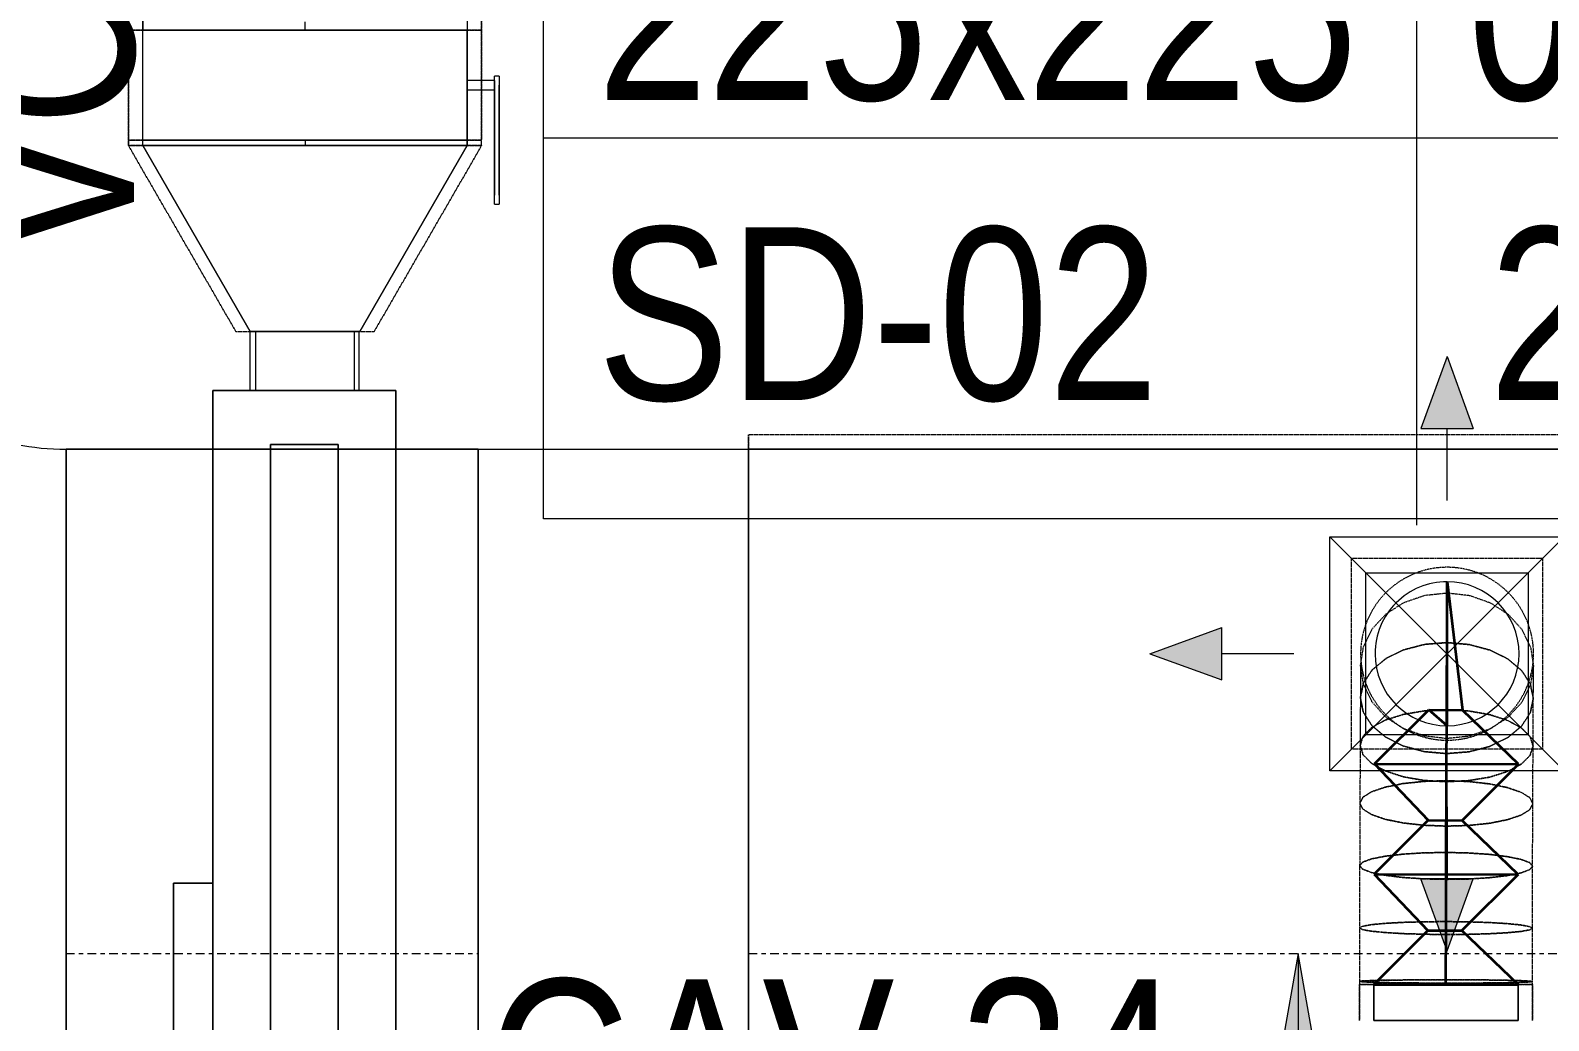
# Model space of a CAD drawing. Header units: inches. Extents: x -83664 to 20107, y -47222 to 19398.
# Drawn here: x -24262 to -22155, y -39320 to -37945 of the extents above; entities that cross this region are included whole.
import ezdxf

# ---------------------------------------------------------------- set-up
doc = ezdxf.new("R2010")
doc.units = ezdxf.units.IN
doc.header["$MEASUREMENT"] = 0
doc.linetypes.add('Center', pattern=[29.999999, 12, -6, 6, -6])
doc.linetypes.add('Hidden 0_50', pattern=[1.0584, 0.5292, -0.5292])
for name, color, linetype, lineweight, true_color in [('A-DETL', 7, 'Continuous', 18, 0x00a600), ('M-HVAC-DUCT', 7, 'Continuous', 9, 0xffe97f), ('M-HVAC-DUCT-PATT', 7, 'Continuous', 35, 0x007f00)]:
    doc.layers.add(name, color=color, linetype=linetype, lineweight=lineweight, true_color=true_color)
for name, color, linetype, lineweight in [('A-DETL-GENF', 7, 'Continuous', 9), ('G-ANNO-TEXT', 7, 'Continuous', 9), ('M-EQPM', 7, 'Continuous', 18), ('M-HVAC-CDFF', 7, 'Continuous', 9), ('M-HVAC-DUCT-CNTR', 7, 'Center', 9), ('M-HVAC-DUCT-IDEN', 7, 'Continuous', 18)]:
    doc.layers.add(name, color=color, linetype=linetype, lineweight=lineweight)
doc.styles.add('Arial Narrow_21', font='ARIALN.TTF', dxfattribs={"height": 240})

# ---------------------------------------------------------------- blocks, each defined once
blk = doc.blocks.new('CAV - CAV-34-9301327-FIRST FLOOR AC CONDITIONING LAYOUT - PART A')
at = {"layer": 'M-EQPM', "color": 30, "true_color": 0xff7f00}
for p, q in [((-183.8, 181.7), (-403.8, 181.7)), ((-403.8, 181.7), (-183.8, 181.7)), ((-403.8, 181.7), (-403.8, 127)), ((-403.8, 181.7), (-403.8, 127)), ((-183.8, 127), (-183.8, 181.7)), ((-183.8, 181.7), (-183.8, 127)), ((500, 127), (-500, 127)), ((-500, 127), (-500, -127)), ((-500, -127), (-500, 127)), ((-500, 127), (500, 127)), ((-183.8, 127), (-403.8, 127)), ((-403.8, 127), (-183.8, 127)), ((500, -127), (500, 127)), ((500, 127), (500, -127)), ((-500, 76), (-581.8, 76)), ((-581.8, 76), (-581.8, -76)), ((-581.8, 76), (-581.8, -76)), ((-500, 67.7), (-581.8, 67.7)), ((-581.8, -69.3), (-581.8, 67.7)), ((-581.8, -69.3), (-581.8, 67.7)), ((-500, -76), (-500, 76)), ((-500, -76), (-500, 76)), ((-500, 67.7), (-500, -69.3)), ((-500, 67.7), (-500, -69.3)), ((581.8, 76), (500, 76)), ((500, 76), (500, -76)), ((500, 76), (500, -76)), ((581.8, 67.7), (500, 67.7)), ((500, -69.3), (500, 67.7)), ((500, -69.3), (500, 67.7)), ((581.8, -76), (581.8, 76)), ((581.8, -76), (581.8, 76)), ((581.8, 67.7), (581.8, -69.3)), ((581.8, 67.7), (581.8, -69.3)), ((-425, -46.8), (-425, 47.3)), ((-425, 47.3), (425, 47.3)), ((425, 47.3), (-425, 47.3)), ((-425, 47.3), (-425, -46.8)), ((425, 47.3), (425, -46.8)), ((425, -46.8), (425, 47.3)), ((425, -46.8), (-425, -46.8)), ((-425, -46.8), (425, -46.8)), ((-581.8, -69.3), (-500, -69.3)), ((-581.8, -76), (-500, -76)), ((500, -69.3), (581.8, -69.3)), ((500, -76), (581.8, -76)), ((-500, -127), (500, -127)), ((500, -127), (-500, -127))]:
    blk.add_line(p, q, dxfattribs=at)
blk = doc.blocks.new('GCE-AT-Supply Air Rectangular Diffuser - 225x225-V53-FIRST FLOOR AC CONDITIONING LAYOUT - PART A')
at = {"layer": 'A-DETL-GENF', "true_color": 0xff7f00}
for points in [[(36.4, 312.5), (0, 412.5), (-36.4, 312.5)], [(-312.5, -36.4), (-312.5, 36.4), (-412.5, 0)], [(312.5, -36.4), (412.5, 0), (312.5, 36.4)], [(0, -412.5), (36.4, -312.5), (-36.4, -312.5)]]:
    blk.add_hatch(color=30, dxfattribs=at).paths.add_polyline_path(points)
at = {"layer": 'A-DETL-GENF', "color": 30, "true_color": 0xff7f00}
for p, q in [((0, 412.5), (-36.4, 312.5)), ((0, 412.5), (36.4, 312.5)), ((-36.4, 312.5), (36.4, 312.5)), ((0, 212.5), (0, 312.5)), ((-162.5, -162.5), (162.5, 162.5)), ((-162.5, 162.5), (162.5, -162.5)), ((-162.5, -162.5), (-162.5, 162.5)), ((-162.5, 162.5), (162.5, 162.5)), ((162.5, 162.5), (162.5, -162.5)), ((-412.5, 0), (-312.5, 36.4)), ((-312.5, -36.4), (-312.5, 36.4)), ((312.5, 36.4), (312.5, -36.4)), ((412.5, 0), (312.5, 36.4)), ((212.5, 0), (312.5, 0)), ((-412.5, 0), (-312.5, -36.4)), ((-212.5, 0), (-312.5, 0)), ((412.5, 0), (312.5, -36.4)), ((162.5, -162.5), (-162.5, -162.5)), ((0, -212.5), (0, -312.5)), ((36.4, -312.5), (-36.4, -312.5)), ((0, -412.5), (-36.4, -312.5)), ((0, -412.5), (36.4, -312.5))]:
    blk.add_line(p, q, dxfattribs=at)
blk = doc.blocks.new('M_Rec to Rnd Transition - Angle - 60 Degree-7692085-FIRST FLOOR AC CONDITIONING LAYOUT - PART A')
at = {"layer": 'M-HVAC-DUCT', "color": 30, "true_color": 0xff7f00}
for p, q in [((0, 100), (50, 100)), ((50, 100), (0, 100)), ((0, 100), (0, -100)), ((0, -100), (0, 100)), ((50, 0), (50, 100)), ((50, 0), (50, 100)), ((50, -100), (50, 0)), ((50, -100), (50, 0)), ((0, -100), (50, -100)), ((50, -100), (0, -100))]:
    blk.add_line(p, q, dxfattribs=at)
blk = doc.blocks.new('M_Rectangular to Round Transition - Angle - 45 Degree-7598641-FIRST FLOOR AC CONDITIONING LAYOUT - PART A')
at = {"layer": 'M-HVAC-DUCT', "color": 30, "true_color": 0xff7f00}
for p, q in [((98623.4, 55249.6), (98623.4, 55474.6)), ((98623.4, 55474.6), (98848.4, 55474.6)), ((98848.4, 55474.6), (98848.4, 55249.6)), ((98848.4, 55249.6), (98623.4, 55249.6))]:
    blk.add_line(p, q, dxfattribs=at)
for start, end in [(90, 180), (0, 90), (180, 270), (270, 0)]:
    blk.add_arc((98735.9, 55362.1), 100, start, end, dxfattribs=at)
blk = doc.blocks.new('TEMW-ME-DMP-Volume Control Damper - Standard-V113-FIRST FLOOR AC CONDITIONING LAYOUT - PART A')
at = {"layer": 'M-HVAC-DUCT', "color": 30, "true_color": 0xff7f00}
for p, q in [((-165.1, 263.1), (-165.1, 269.45)), ((-152.4, 269.45), (-165.1, 269.45)), ((-165.1, 263.1), (-152.4, 263.1)), ((0, 269.45), (-152.4, 269.45)), ((-152.4, 269.45), (0, 269.45)), ((0, 263.1), (-152.4, 263.1)), ((-152.4, 263.1), (0, 263.1)), ((-6.35, 225), (-6.35, 263.1)), ((6.35, 263.1), (-6.35, 263.1)), ((6.35, 263.1), (-6.35, 263.1)), ((12.7, 269.45), (0, 269.45)), ((0, 263.1), (12.7, 263.1)), ((6.35, 263.1), (6.35, 225)), ((12.7, 269.45), (12.7, 263.1)), ((-76.2, 225), (-76.2, -225)), ((-76.2, -225), (-76.2, 225)), ((76.2, 225), (-76.2, 225)), ((-76.2, 225), (76.2, 225)), ((-76.2, 225), (76.2, 225)), ((-6.35, 225), (6.35, 225)), ((-6.35, 225), (6.35, 225)), ((76.2, 225), (76.2, -225)), ((76.2, -225), (76.2, 225)), ((-76.2, -225), (76.2, -225)), ((-76.2, -225), (76.2, -225)), ((-76.2, -225), (76.2, -225))]:
    blk.add_line(p, q, dxfattribs=at)
blk = doc.blocks.new('M_Rec Elbow - Radius - 0_75W-9086664-FIRST FLOOR AC CONDITIONING LAYOUT - PART A')
at = {"layer": 'M-HVAC-DUCT', "color": 6, "true_color": 0xff00ff}
for p, q in [((-187.4, 802.5), (802.5, -187.4)), ((802.5, -187.4), (-187.4, 802.5)), ((-434.9, 700), (-434.9, -700)), ((-434.9, -700), (-434.9, 700))]:
    blk.add_line(p, q, dxfattribs=at)
for radius in [350, 350, 1750, 1750]:
    blk.add_arc((-434.9, 1050), radius, 270, 315, dxfattribs=at)
blk = doc.blocks.new('M_Rec Transition - Length - Standard-9086694-FIRST FLOOR AC CONDITIONING LAYOUT - PART A')
at = {"layer": 'M-HVAC-DUCT', "color": 6, "true_color": 0xff00ff}
for p, q in [((0, 700), (0, -700)), ((0, 700), (375, 700)), ((0, 700), (375, 700)), ((0, -700), (0, 700)), ((375, -700), (375, 700)), ((375, 700), (375, -700)), ((0, -700), (375, -700)), ((375, -700), (0, -700))]:
    blk.add_line(p, q, dxfattribs=at)
blk = doc.blocks.new('M_Rec to Rnd Transition - Angle - 60 Degree-9301333-FIRST FLOOR AC CONDITIONING LAYOUT - PART A')
at = {"layer": 'M-HVAC-DUCT', "color": 30, "true_color": 0xff7f00}
for p, q in [((0, 225), (258.1, 76)), ((258.1, 76), (0, 225)), ((0, 225), (0, -225)), ((0, -225), (0, 225)), ((258.1, 0), (258.1, 76)), ((258.1, 0), (258.1, 76)), ((258.1, -76), (258.1, 0)), ((258.1, -76), (258.1, 0)), ((0, -225), (258.1, -76)), ((258.1, -76), (0, -225))]:
    blk.add_line(p, q, dxfattribs=at)
blk = doc.blocks.new('TEMW-SMBZ-HO-BM-HVAC-00002_rvt-1-FIRST FLOOR AC CONDITIONING LAYOUT - PART A')
at = {"layer": 'M-HVAC-DUCT', "color": 30, "linetype": 'Hidden 0_50', "true_color": 0xff7f00}
for p, q in [((127330.4, 61084), (127330.4, 60427.2)), ((127330.4, 61084), (127330.4, 60427.2)), ((127820.4, 60427.2), (127820.4, 61084)), ((127820.4, 61084), (127820.4, 60427.2)), ((127820.4, 60427.2), (127330.4, 60427.2)), ((127330.4, 60427.2), (127330.4, 60274.8)), ((127330.4, 60274.8), (127330.4, 60427.2)), ((127330.4, 60427.2), (127820.4, 60427.2)), ((127820.4, 60427.2), (127330.4, 60427.2)), ((127330.4, 60427.2), (127820.4, 60427.2)), ((127820.4, 60274.8), (127820.4, 60427.2)), ((127820.4, 60427.2), (127820.4, 60274.8)), ((127330.4, 60274.8), (127820.4, 60274.8)), ((127820.4, 60274.8), (127330.4, 60274.8)), ((127330.4, 60274.8), (127330.4, 60267.1)), ((127330.4, 60267.1), (127330.4, 60274.8)), ((127330.4, 60274.8), (127820.4, 60274.8)), ((127820.4, 60274.8), (127330.4, 60274.8)), ((127330.4, 60267.1), (127820.4, 60267.1)), ((127820.4, 60267.1), (127330.4, 60267.1)), ((127330.4, 60267.1), (127479.4, 60009.1)), ((127479.4, 60009.1), (127330.4, 60267.1)), ((127330.4, 60267.1), (127820.4, 60267.1)), ((127820.4, 60267.1), (127330.4, 60267.1)), ((127820.4, 60267.1), (127671.4, 60009.1)), ((127671.4, 60009.1), (127820.4, 60267.1)), ((127820.4, 60267.1), (127820.4, 60274.8)), ((127820.4, 60267.1), (127820.4, 60274.8)), ((127479.4, 60009.1), (127575.4, 60009.1)), ((127479.4, 60009.1), (127575.4, 60009.1)), ((127575.4, 60009.1), (127671.4, 60009.1)), ((127575.4, 60009.1), (127671.4, 60009.1)), ((129027.9, 59429.3), (129027.9, 59694.3)), ((129027.9, 59694.3), (129292.9, 59694.3)), ((129292.9, 59694.3), (129292.9, 59429.3)), ((129040.3, 59545.8), (129040.1, 59500.8)), ((129040.3, 59545.7), (129040.1, 59500.7)), ((129280.1, 59499.7), (129280.3, 59544.7)), ((129280.1, 59499.6), (129280.3, 59544.6)), ((129040.1, 59500.8), (129039.8, 59434.6)), ((129040.1, 59500.7), (129039.8, 59434.6)), ((129279.8, 59433.6), (129280.1, 59499.7)), ((129279.8, 59433.6), (129280.1, 59499.7)), ((129292.9, 59429.3), (129027.9, 59429.3)), ((129039.8, 59434.6), (129039.4, 59354.5)), ((129039.8, 59434.6), (129039.4, 59354.5)), ((129279.4, 59353.6), (129279.8, 59433.6)), ((129279.4, 59353.6), (129279.8, 59433.6)), ((129039.4, 59354.5), (129039.1, 59267.6)), ((129039.4, 59354.5), (129039.1, 59267.6)), ((129279.1, 59266.9), (129279.4, 59353.6)), ((129279.1, 59266.9), (129279.4, 59353.6)), ((129039.1, 59267.6), (129038.9, 59181.2)), ((129039.1, 59267.6), (129038.9, 59181.2)), ((129278.9, 59180.8), (129279.1, 59266.9)), ((129278.9, 59180.8), (129279.1, 59266.9)), ((129038.9, 59181.2), (129038.9, 59107)), ((129038.9, 59181.2), (129038.9, 59107)), ((129278.9, 59106.8), (129278.9, 59180.8)), ((129278.9, 59106.8), (129278.9, 59180.8)), ((129038.9, 59107), (129038.9, 59102.5)), ((129038.9, 59107), (129038.9, 59102.5)), ((129278.9, 59102.5), (129278.9, 59106.8)), ((129278.9, 59102.5), (129278.9, 59106.8)), ((129038.9, 59102.5), (129278.9, 59102.5)), ((129038.9, 59102.5), (129278.9, 59102.5)), ((129038.9, 59052.5), (129038.9, 59102.5)), ((129038.9, 59102.5), (129038.9, 59052.5)), ((129158.9, 59102.5), (129038.9, 59102.5)), ((129158.9, 59102.5), (129038.9, 59102.5)), ((129278.9, 59102.5), (129158.9, 59102.5)), ((129278.9, 59102.5), (129158.9, 59102.5)), ((129278.9, 59052.5), (129278.9, 59102.5)), ((129278.9, 59102.5), (129278.9, 59052.5))]:
    blk.add_line(p, q, dxfattribs=at)
at = {"layer": 'M-HVAC-DUCT', "color": 30, "true_color": 0xff7f00}
for p, q in [((127350.4, 60427.2), (127350.4, 61084)), ((127350.4, 61084), (127350.4, 60427.2)), ((127800.4, 61084), (127800.4, 60427.2)), ((127800.4, 61084), (127800.4, 60427.2)), ((127350.4, 60427.2), (127800.4, 60427.2)), ((127800.4, 60427.2), (127350.4, 60427.2)), ((127800.4, 60274.8), (127350.4, 60274.8)), ((127350.4, 60274.8), (127800.4, 60274.8)), ((127350.4, 60267.1), (127350.4, 60274.8)), ((127350.4, 60267.1), (127350.4, 60274.8)), ((127800.4, 60267.1), (127350.4, 60267.1)), ((127350.4, 60267.1), (127800.4, 60267.1)), ((127800.4, 60274.8), (127800.4, 60267.1)), ((127800.4, 60267.1), (127800.4, 60274.8))]:
    blk.add_line(p, q, dxfattribs=at)
at = {"layer": 'M-HVAC-DUCT', "color": 6, "linetype": 'Hidden 0_50', "true_color": 0xff00ff}
for p, q in [((128190.9, 58425.7), (128190.9, 59865.7)), ((128190.9, 59865.7), (128190.9, 58425.7)), ((141864.2, 59865.7), (128190.9, 59865.7)), ((141864.2, 59865.7), (128190.9, 59865.7))]:
    blk.add_line(p, q, dxfattribs=at)
at = {"layer": 'M-HVAC-DUCT', "color": 6, "true_color": 0xff00ff}
for p, q in [((127243.7, 59845.7), (127243.7, 58445.7)), ((127243.7, 58445.7), (127243.7, 59845.7)), ((127243.7, 59845.7), (127815.9, 59845.7)), ((127815.9, 59845.7), (127243.7, 59845.7)), ((127815.9, 59845.7), (127815.9, 58445.7)), ((127815.9, 58445.7), (127815.9, 59845.7)), ((128190.9, 59845.7), (128190.9, 58445.7)), ((128190.9, 58445.7), (128190.9, 59845.7)), ((128190.9, 59845.7), (141864.2, 59845.7)), ((141864.2, 59845.7), (128190.9, 59845.7))]:
    blk.add_line(p, q, dxfattribs=at)
at = {"layer": 'M-HVAC-DUCT', "color": 30, "linetype": 'Hidden 0_50', "true_color": 0xff7f00, "flags": 128}
for points in [[(129040.3, 59545.7), (129044.5, 59571.8), (129056.5, 59596.2), (129075.7, 59617.1), (129100.6, 59633), (129129.6, 59643), (129160.7, 59646.3), (129191.7, 59642.8), (129220.6, 59632.5), (129245.4, 59616.4), (129264.4, 59595.3), (129276.3, 59570.9), (129280.3, 59544.7)], [(129040.1, 59500.7), (129044.2, 59520.6), (129056.3, 59539.2), (129075.4, 59555), (129100.3, 59567.2), (129129.3, 59574.8), (129160.3, 59577.3), (129191.4, 59574.5), (129220.3, 59566.7), (129245.1, 59554.3), (129264.1, 59538.3), (129276, 59519.7), (129280.1, 59499.7)], [(129280.1, 59499.7), (129276, 59519.7), (129264.1, 59538.3), (129245.1, 59554.3), (129220.3, 59566.7), (129191.4, 59574.5), (129160.3, 59577.3), (129129.3, 59574.8), (129100.3, 59567.2), (129075.4, 59555), (129056.3, 59539.2), (129044.2, 59520.6), (129040.1, 59500.7)], [(129280.3, 59544.7), (129276.1, 59518.5), (129264, 59494.2), (129244.8, 59473.3), (129219.9, 59457.3), (129191, 59447.3), (129159.9, 59444), (129128.8, 59447.6), (129099.9, 59457.8), (129075.1, 59474), (129056.2, 59495), (129044.3, 59519.5), (129040.3, 59545.7)], [(129280.1, 59499.7), (129275.9, 59479.8), (129263.8, 59461.3), (129244.7, 59445.4), (129219.8, 59433.2), (129190.9, 59425.7), (129159.8, 59423.2), (129128.7, 59425.9), (129099.8, 59433.7), (129075, 59446.1), (129056, 59462.1), (129044.1, 59480.7), (129040.1, 59500.7)], [(129040.1, 59500.7), (129044.1, 59480.7), (129056, 59462.1), (129075, 59446.1), (129099.8, 59433.7), (129128.7, 59425.9), (129159.8, 59423.2), (129190.9, 59425.7), (129219.8, 59433.2), (129244.7, 59445.4), (129263.8, 59461.3), (129275.9, 59479.8), (129280.1, 59499.7)], [(129039.8, 59434.6), (129043.9, 59447.5), (129055.9, 59459.5), (129075, 59469.8), (129099.9, 59477.6), (129128.8, 59482.5), (129159.9, 59484.1), (129191, 59482.3), (129219.9, 59477.2), (129244.7, 59469.1), (129263.8, 59458.7), (129275.7, 59446.6), (129279.8, 59433.6)], [(129279.8, 59433.6), (129275.7, 59446.6), (129263.8, 59458.7), (129244.7, 59469.1), (129219.9, 59477.2), (129191, 59482.3), (129159.9, 59484.1), (129128.8, 59482.5), (129099.9, 59477.6), (129075, 59469.8), (129055.9, 59459.5), (129043.9, 59447.5), (129039.8, 59434.6)], [(129279.8, 59433.6), (129275.6, 59420.7), (129263.6, 59408.7), (129244.5, 59398.4), (129219.6, 59390.5), (129190.7, 59385.7), (129159.6, 59384.1), (129128.6, 59385.9), (129099.6, 59391), (129074.8, 59399.1), (129055.8, 59409.5), (129043.8, 59421.6), (129039.8, 59434.6)], [(129039.8, 59434.6), (129043.8, 59421.6), (129055.8, 59409.5), (129074.8, 59399.1), (129099.6, 59391), (129128.6, 59385.9), (129159.6, 59384.1), (129190.7, 59385.7), (129219.6, 59390.5), (129244.5, 59398.4), (129263.6, 59408.7), (129275.6, 59420.7), (129279.8, 59433.6)], [(129039.4, 59354.5), (129043.6, 59362.6), (129055.6, 59370.2), (129074.6, 59376.6), (129099.5, 59381.6), (129128.5, 59384.6), (129159.5, 59385.6), (129190.6, 59384.4), (129219.5, 59381.1), (129244.3, 59376), (129263.4, 59369.4), (129275.4, 59361.8), (129279.4, 59353.6)], [(129279.4, 59353.6), (129275.4, 59361.8), (129263.4, 59369.4), (129244.3, 59376), (129219.5, 59381.1), (129190.6, 59384.4), (129159.5, 59385.6), (129128.5, 59384.6), (129099.5, 59381.6), (129074.6, 59376.6), (129055.6, 59370.2), (129043.6, 59362.6), (129039.4, 59354.5)], [(129279.4, 59353.6), (129275.3, 59345.4), (129263.3, 59337.9), (129244.2, 59331.4), (129219.4, 59326.5), (129190.4, 59323.4), (129159.4, 59322.5), (129128.3, 59323.7), (129099.4, 59326.9), (129074.5, 59332), (129055.5, 59338.6), (129043.5, 59346.3), (129039.4, 59354.5)], [(129039.4, 59354.5), (129043.5, 59346.3), (129055.5, 59338.6), (129074.5, 59332), (129099.4, 59326.9), (129128.3, 59323.7), (129159.4, 59322.5), (129190.4, 59323.4), (129219.4, 59326.5), (129244.2, 59331.4), (129263.3, 59337.9), (129275.3, 59345.4), (129279.4, 59353.6)], [(129039.1, 59267.6), (129043.2, 59272.4), (129055.2, 59276.9), (129074.3, 59280.7), (129099.2, 59283.6), (129128.1, 59285.4), (129159.2, 59286), (129190.2, 59285.2), (129219.2, 59283.3), (129244, 59280.2), (129263.1, 59276.3), (129275.1, 59271.8), (129279.1, 59266.9)], [(129279.1, 59266.9), (129275.1, 59271.8), (129263.1, 59276.3), (129244, 59280.2), (129219.2, 59283.3), (129190.2, 59285.2), (129159.2, 59286), (129128.1, 59285.4), (129099.2, 59283.6), (129074.3, 59280.7), (129055.2, 59276.9), (129043.2, 59272.4), (129039.1, 59267.6)], [(129279.1, 59266.9), (129275.1, 59262.1), (129263.1, 59257.6), (129244, 59253.8), (129219.1, 59250.9), (129190.2, 59249.1), (129159.1, 59248.6), (129128.1, 59249.3), (129099.1, 59251.2), (129074.3, 59254.3), (129055.2, 59258.2), (129043.2, 59262.8), (129039.1, 59267.6)], [(129039.1, 59267.6), (129043.2, 59262.8), (129055.2, 59258.2), (129074.3, 59254.3), (129099.1, 59251.2), (129128.1, 59249.3), (129159.1, 59248.6), (129190.2, 59249.1), (129219.1, 59250.9), (129244, 59253.8), (129263.1, 59257.6), (129275.1, 59262.1), (129279.1, 59266.9)], [(129038.9, 59181.2), (129043, 59183.5), (129055, 59185.7), (129074.1, 59187.5), (129098.9, 59188.9), (129127.9, 59189.7), (129158.9, 59190), (129190, 59189.6), (129218.9, 59188.7), (129243.8, 59187.2), (129262.9, 59185.3), (129274.8, 59183.1), (129278.9, 59180.8)], [(129278.9, 59180.8), (129274.8, 59183.1), (129262.9, 59185.3), (129243.8, 59187.2), (129218.9, 59188.7), (129190, 59189.6), (129158.9, 59190), (129127.9, 59189.7), (129098.9, 59188.9), (129074.1, 59187.5), (129055, 59185.7), (129043, 59183.5), (129038.9, 59181.2)], [(129278.9, 59180.8), (129274.8, 59178.5), (129262.9, 59176.3), (129243.8, 59174.5), (129218.9, 59173.1), (129190, 59172.3), (129158.9, 59172), (129127.9, 59172.4), (129098.9, 59173.3), (129074.1, 59174.8), (129055, 59176.7), (129043, 59178.9), (129038.9, 59181.2)], [(129038.9, 59181.2), (129043, 59178.9), (129055, 59176.7), (129074.1, 59174.8), (129098.9, 59173.3), (129127.9, 59172.4), (129158.9, 59172), (129190, 59172.3), (129218.9, 59173.1), (129243.8, 59174.5), (129262.9, 59176.3), (129274.8, 59178.5), (129278.9, 59180.8)], [(129038.9, 59107), (129042.9, 59107.6), (129054.9, 59108.1), (129074, 59108.6), (129098.9, 59108.9), (129127.8, 59109.2), (129158.9, 59109.2), (129189.9, 59109.1), (129218.9, 59108.9), (129243.7, 59108.5), (129262.8, 59108), (129274.8, 59107.4), (129278.9, 59106.8)], [(129278.9, 59106.8), (129274.8, 59107.4), (129262.8, 59108), (129243.7, 59108.5), (129218.9, 59108.9), (129189.9, 59109.1), (129158.9, 59109.2), (129127.8, 59109.2), (129098.9, 59108.9), (129074, 59108.6), (129054.9, 59108.1), (129042.9, 59107.6), (129038.9, 59107)], [(129278.9, 59106.8), (129274.8, 59106.2), (129262.8, 59105.7), (129243.7, 59105.2), (129218.9, 59104.8), (129189.9, 59104.6), (129158.9, 59104.6), (129127.8, 59104.7), (129098.9, 59104.9), (129074, 59105.3), (129054.9, 59105.8), (129042.9, 59106.4), (129038.9, 59107)], [(129038.9, 59107), (129042.9, 59106.4), (129054.9, 59105.8), (129074, 59105.3), (129098.9, 59104.9), (129127.8, 59104.7), (129158.9, 59104.6), (129189.9, 59104.6), (129218.9, 59104.8), (129243.7, 59105.2), (129262.8, 59105.7), (129274.8, 59106.2), (129278.9, 59106.8)]]:
    blk.add_lwpolyline(points, dxfattribs=at)
at = {"layer": 'M-HVAC-DUCT', "color": 30, "linetype": 'Hidden 0_50', "true_color": 0xff7f00}
for start, end in [(90, 180), (0, 90), (180, 270), (270, 0)]:
    blk.add_arc((129160.4, 59561.8), 120, start, end, dxfattribs=at)
at = {"layer": 'M-HVAC-DUCT-CNTR', "color": 30, "true_color": 0xff7f00}
for p, q in [((127575.4, 60427.2), (127575.4, 61084)), ((127575.4, 60274.8), (127575.4, 60267.1))]:
    blk.add_line(p, q, dxfattribs=at)
at = {"layer": 'M-HVAC-DUCT-CNTR', "color": 6, "true_color": 0xff00ff}
for p, q in [((127243.7, 59145.7), (127815.9, 59145.7)), ((128190.9, 59145.7), (141864.2, 59145.7))]:
    blk.add_line(p, q, dxfattribs=at)
at = {"layer": 'M-HVAC-DUCT-CNTR', "color": 30, "linetype": 'Continuous', "lineweight": 35, "true_color": 0xff7f00}
blk.add_open_spline([(129158.9, 59102.5), (129158.9, 59271.1), (129160.4, 59561.8), (129160.4, 59561.8)], degree=3, dxfattribs=at)
at = {"layer": 'M-HVAC-DUCT-PATT', "color": 30, "true_color": 0xff7f00}
for p, q in [((129160.4, 59461.8), (129160.4, 59661.8)), ((129160.4, 59661.8), (129181.9, 59483.6)), ((129059.7, 59409.1), (129135, 59483.8)), ((129160.4, 59461.8), (129135, 59483.8)), ((129135, 59483.8), (129181.9, 59483.6)), ((129259.7, 59408.3), (129181.9, 59483.6)), ((129059.7, 59409.1), (129259.7, 59408.3)), ((129059.7, 59409.1), (129259.7, 59408.3)), ((129059.7, 59409.1), (129134.4, 59330.7)), ((129259.7, 59408.3), (129181.3, 59330.5)), ((129059.1, 59256), (129134.4, 59330.7)), ((129134.4, 59330.7), (129181.3, 59330.5)), ((129259.1, 59255.4), (129181.3, 59330.5)), ((129059.1, 59256), (129259.1, 59255.4)), ((129059.1, 59256), (129259.1, 59255.4)), ((129059.1, 59256), (129133.9, 59177.8)), ((129259.1, 59255.4), (129180.8, 59177.7)), ((129058.9, 59102.5), (129133.9, 59177.8)), ((129133.9, 59177.8), (129180.8, 59177.7)), ((129258.9, 59102.5), (129180.8, 59177.7)), ((129058.9, 59102.5), (129258.9, 59102.5)), ((129058.9, 59102.5), (129258.9, 59102.5))]:
    blk.add_line(p, q, dxfattribs=at)
at = {"layer": 'M-EQPM', "color": 6, "linetype": 'Hidden 0_50', "lineweight": 9, "true_color": 0xff00ff, "rotation": 89.99999999999908}
blk.add_blockref('CAV - CAV-34-9301327-FIRST FLOOR AC CONDITIONING LAYOUT - PART A', (127574.6, 59427.3), dxfattribs=at)
at = {"layer": 'M-HVAC-CDFF', "color": 6, "linetype": 'Hidden 0_50', "lineweight": 9, "true_color": 0xff00ff}
blk.add_blockref('GCE-AT-Supply Air Rectangular Diffuser - 225x225-V53-FIRST FLOOR AC CONDITIONING LAYOUT - PART A', (129160.4, 59561.8), dxfattribs=at)
at = {"layer": 'M-HVAC-DUCT', "color": 6, "linetype": 'Hidden 0_50', "lineweight": 9, "true_color": 0xff00ff, "extrusion": (0, 0, -1), "rotation": 90}
blk.add_blockref('TEMW-ME-DMP-Volume Control Damper - Standard-V113-FIRST FLOOR AC CONDITIONING LAYOUT - PART A', (-127575.4, 60351), dxfattribs=at)
at = {"layer": 'M-HVAC-DUCT', "color": 6, "linetype": 'Hidden 0_50', "lineweight": 9, "true_color": 0xff00ff}
for name, p, rotation in [('M_Rec to Rnd Transition - Angle - 60 Degree-9301333-FIRST FLOOR AC CONDITIONING LAYOUT - PART A', (127575.4, 60267.1), 270), ('M_Rec Elbow - Radius - 0_75W-9086664-FIRST FLOOR AC CONDITIONING LAYOUT - PART A', (126808.8, 59145.7), 314.9999999999995), ('M_Rectangular to Round Transition - Angle - 45 Degree-7598641-FIRST FLOOR AC CONDITIONING LAYOUT - PART A', (227896.3, 114923.9), 180), ('M_Rec to Rnd Transition - Angle - 60 Degree-7692085-FIRST FLOOR AC CONDITIONING LAYOUT - PART A', (129158.9, 59052.5), 90)]:
    blk.add_blockref(name, p, dxfattribs=dict(at, rotation=rotation))
blk.add_blockref('M_Rec Transition - Length - Standard-9086694-FIRST FLOOR AC CONDITIONING LAYOUT - PART A', (127815.9, 59145.7), dxfattribs=at)
blk = doc.blocks.new('TEMW-SMBZ-HO-BM-HVAC-00002_rvt-2-FIRST FLOOR AC CONDITIONING LAYOUT - PART A')
at = {"layer": 'M-HVAC-DUCT', "color": 30, "linetype": 'Hidden 0_50', "true_color": 0xff7f00}
for p, q in [((127330.4, 61084), (127330.4, 60427.2)), ((127330.4, 61084), (127330.4, 60427.2)), ((127820.4, 60427.2), (127820.4, 61084)), ((127820.4, 61084), (127820.4, 60427.2)), ((127820.4, 60427.2), (127330.4, 60427.2)), ((127330.4, 60427.2), (127330.4, 60274.8)), ((127330.4, 60274.8), (127330.4, 60427.2)), ((127330.4, 60427.2), (127820.4, 60427.2)), ((127820.4, 60427.2), (127330.4, 60427.2)), ((127330.4, 60427.2), (127820.4, 60427.2)), ((127820.4, 60274.8), (127820.4, 60427.2)), ((127820.4, 60427.2), (127820.4, 60274.8)), ((127330.4, 60274.8), (127820.4, 60274.8)), ((127820.4, 60274.8), (127330.4, 60274.8)), ((127330.4, 60274.8), (127330.4, 60267.1)), ((127330.4, 60267.1), (127330.4, 60274.8)), ((127330.4, 60274.8), (127820.4, 60274.8)), ((127820.4, 60274.8), (127330.4, 60274.8)), ((127330.4, 60267.1), (127820.4, 60267.1)), ((127820.4, 60267.1), (127330.4, 60267.1)), ((127330.4, 60267.1), (127479.4, 60009.1)), ((127479.4, 60009.1), (127330.4, 60267.1)), ((127330.4, 60267.1), (127820.4, 60267.1)), ((127820.4, 60267.1), (127330.4, 60267.1)), ((127820.4, 60267.1), (127671.4, 60009.1)), ((127671.4, 60009.1), (127820.4, 60267.1)), ((127820.4, 60267.1), (127820.4, 60274.8)), ((127820.4, 60267.1), (127820.4, 60274.8)), ((127479.4, 60009.1), (127575.4, 60009.1)), ((127479.4, 60009.1), (127575.4, 60009.1)), ((127575.4, 60009.1), (127671.4, 60009.1)), ((127575.4, 60009.1), (127671.4, 60009.1)), ((129027.9, 59429.3), (129027.9, 59694.3)), ((129027.9, 59694.3), (129292.9, 59694.3)), ((129292.9, 59694.3), (129292.9, 59429.3)), ((129040.3, 59545.8), (129040.1, 59500.8)), ((129040.3, 59545.7), (129040.1, 59500.7)), ((129280.1, 59499.7), (129280.3, 59544.7)), ((129280.1, 59499.6), (129280.3, 59544.6)), ((129040.1, 59500.8), (129039.8, 59434.6)), ((129040.1, 59500.7), (129039.8, 59434.6)), ((129279.8, 59433.6), (129280.1, 59499.7)), ((129279.8, 59433.6), (129280.1, 59499.7)), ((129292.9, 59429.3), (129027.9, 59429.3)), ((129039.8, 59434.6), (129039.4, 59354.5)), ((129039.8, 59434.6), (129039.4, 59354.5)), ((129279.4, 59353.6), (129279.8, 59433.6)), ((129279.4, 59353.6), (129279.8, 59433.6)), ((129039.4, 59354.5), (129039.1, 59267.6)), ((129039.4, 59354.5), (129039.1, 59267.6)), ((129279.1, 59266.9), (129279.4, 59353.6)), ((129279.1, 59266.9), (129279.4, 59353.6)), ((129039.1, 59267.6), (129038.9, 59181.2)), ((129039.1, 59267.6), (129038.9, 59181.2)), ((129278.9, 59180.8), (129279.1, 59266.9)), ((129278.9, 59180.8), (129279.1, 59266.9)), ((129038.9, 59181.2), (129038.9, 59107)), ((129038.9, 59181.2), (129038.9, 59107)), ((129278.9, 59106.8), (129278.9, 59180.8)), ((129278.9, 59106.8), (129278.9, 59180.8)), ((129038.9, 59107), (129038.9, 59102.5)), ((129038.9, 59107), (129038.9, 59102.5)), ((129278.9, 59102.5), (129278.9, 59106.8)), ((129278.9, 59102.5), (129278.9, 59106.8)), ((129038.9, 59102.5), (129278.9, 59102.5)), ((129038.9, 59102.5), (129278.9, 59102.5)), ((129038.9, 59052.5), (129038.9, 59102.5)), ((129038.9, 59102.5), (129038.9, 59052.5)), ((129158.9, 59102.5), (129038.9, 59102.5)), ((129158.9, 59102.5), (129038.9, 59102.5)), ((129278.9, 59102.5), (129158.9, 59102.5)), ((129278.9, 59102.5), (129158.9, 59102.5)), ((129278.9, 59052.5), (129278.9, 59102.5)), ((129278.9, 59102.5), (129278.9, 59052.5))]:
    blk.add_line(p, q, dxfattribs=at)
at = {"layer": 'M-HVAC-DUCT', "color": 30, "true_color": 0xff7f00}
for p, q in [((127350.4, 60427.2), (127350.4, 61084)), ((127350.4, 61084), (127350.4, 60427.2)), ((127800.4, 61084), (127800.4, 60427.2)), ((127800.4, 61084), (127800.4, 60427.2)), ((127350.4, 60427.2), (127800.4, 60427.2)), ((127800.4, 60427.2), (127350.4, 60427.2)), ((127800.4, 60274.8), (127350.4, 60274.8)), ((127350.4, 60274.8), (127800.4, 60274.8)), ((127350.4, 60267.1), (127350.4, 60274.8)), ((127350.4, 60267.1), (127350.4, 60274.8)), ((127800.4, 60267.1), (127350.4, 60267.1)), ((127350.4, 60267.1), (127800.4, 60267.1)), ((127800.4, 60274.8), (127800.4, 60267.1)), ((127800.4, 60267.1), (127800.4, 60274.8))]:
    blk.add_line(p, q, dxfattribs=at)
at = {"layer": 'M-HVAC-DUCT', "color": 6, "linetype": 'Hidden 0_50', "true_color": 0xff00ff}
for p, q in [((128190.9, 58425.7), (128190.9, 59865.7)), ((128190.9, 59865.7), (128190.9, 58425.7)), ((141864.2, 59865.7), (128190.9, 59865.7)), ((141864.2, 59865.7), (128190.9, 59865.7))]:
    blk.add_line(p, q, dxfattribs=at)
at = {"layer": 'M-HVAC-DUCT', "color": 6, "true_color": 0xff00ff}
for p, q in [((127243.7, 59845.7), (127243.7, 58445.7)), ((127243.7, 58445.7), (127243.7, 59845.7)), ((127243.7, 59845.7), (127815.9, 59845.7)), ((127815.9, 59845.7), (127243.7, 59845.7)), ((127815.9, 59845.7), (127815.9, 58445.7)), ((127815.9, 58445.7), (127815.9, 59845.7)), ((128190.9, 59845.7), (128190.9, 58445.7)), ((128190.9, 58445.7), (128190.9, 59845.7)), ((128190.9, 59845.7), (141864.2, 59845.7)), ((141864.2, 59845.7), (128190.9, 59845.7))]:
    blk.add_line(p, q, dxfattribs=at)
at = {"layer": 'M-HVAC-DUCT', "color": 30, "linetype": 'Hidden 0_50', "true_color": 0xff7f00, "flags": 128}
for points in [[(129040.3, 59545.7), (129044.5, 59571.8), (129056.5, 59596.2), (129075.7, 59617.1), (129100.6, 59633), (129129.6, 59643), (129160.7, 59646.3), (129191.7, 59642.8), (129220.6, 59632.5), (129245.4, 59616.4), (129264.4, 59595.3), (129276.3, 59570.9), (129280.3, 59544.7)], [(129040.1, 59500.7), (129044.2, 59520.6), (129056.3, 59539.2), (129075.4, 59555), (129100.3, 59567.2), (129129.3, 59574.8), (129160.3, 59577.3), (129191.4, 59574.5), (129220.3, 59566.7), (129245.1, 59554.3), (129264.1, 59538.3), (129276, 59519.7), (129280.1, 59499.7)], [(129280.1, 59499.7), (129276, 59519.7), (129264.1, 59538.3), (129245.1, 59554.3), (129220.3, 59566.7), (129191.4, 59574.5), (129160.3, 59577.3), (129129.3, 59574.8), (129100.3, 59567.2), (129075.4, 59555), (129056.3, 59539.2), (129044.2, 59520.6), (129040.1, 59500.7)], [(129280.3, 59544.7), (129276.1, 59518.5), (129264, 59494.2), (129244.8, 59473.3), (129219.9, 59457.3), (129191, 59447.3), (129159.9, 59444), (129128.8, 59447.6), (129099.9, 59457.8), (129075.1, 59474), (129056.2, 59495), (129044.3, 59519.5), (129040.3, 59545.7)], [(129280.1, 59499.7), (129275.9, 59479.8), (129263.8, 59461.3), (129244.7, 59445.4), (129219.8, 59433.2), (129190.9, 59425.7), (129159.8, 59423.2), (129128.7, 59425.9), (129099.8, 59433.7), (129075, 59446.1), (129056, 59462.1), (129044.1, 59480.7), (129040.1, 59500.7)], [(129040.1, 59500.7), (129044.1, 59480.7), (129056, 59462.1), (129075, 59446.1), (129099.8, 59433.7), (129128.7, 59425.9), (129159.8, 59423.2), (129190.9, 59425.7), (129219.8, 59433.2), (129244.7, 59445.4), (129263.8, 59461.3), (129275.9, 59479.8), (129280.1, 59499.7)], [(129039.8, 59434.6), (129043.9, 59447.5), (129055.9, 59459.5), (129075, 59469.8), (129099.9, 59477.6), (129128.8, 59482.5), (129159.9, 59484.1), (129191, 59482.3), (129219.9, 59477.2), (129244.7, 59469.1), (129263.8, 59458.7), (129275.7, 59446.6), (129279.8, 59433.6)], [(129279.8, 59433.6), (129275.7, 59446.6), (129263.8, 59458.7), (129244.7, 59469.1), (129219.9, 59477.2), (129191, 59482.3), (129159.9, 59484.1), (129128.8, 59482.5), (129099.9, 59477.6), (129075, 59469.8), (129055.9, 59459.5), (129043.9, 59447.5), (129039.8, 59434.6)], [(129279.8, 59433.6), (129275.6, 59420.7), (129263.6, 59408.7), (129244.5, 59398.4), (129219.6, 59390.5), (129190.7, 59385.7), (129159.6, 59384.1), (129128.6, 59385.9), (129099.6, 59391), (129074.8, 59399.1), (129055.8, 59409.5), (129043.8, 59421.6), (129039.8, 59434.6)], [(129039.8, 59434.6), (129043.8, 59421.6), (129055.8, 59409.5), (129074.8, 59399.1), (129099.6, 59391), (129128.6, 59385.9), (129159.6, 59384.1), (129190.7, 59385.7), (129219.6, 59390.5), (129244.5, 59398.4), (129263.6, 59408.7), (129275.6, 59420.7), (129279.8, 59433.6)], [(129039.4, 59354.5), (129043.6, 59362.6), (129055.6, 59370.2), (129074.6, 59376.6), (129099.5, 59381.6), (129128.5, 59384.6), (129159.5, 59385.6), (129190.6, 59384.4), (129219.5, 59381.1), (129244.3, 59376), (129263.4, 59369.4), (129275.4, 59361.8), (129279.4, 59353.6)], [(129279.4, 59353.6), (129275.4, 59361.8), (129263.4, 59369.4), (129244.3, 59376), (129219.5, 59381.1), (129190.6, 59384.4), (129159.5, 59385.6), (129128.5, 59384.6), (129099.5, 59381.6), (129074.6, 59376.6), (129055.6, 59370.2), (129043.6, 59362.6), (129039.4, 59354.5)], [(129279.4, 59353.6), (129275.3, 59345.4), (129263.3, 59337.9), (129244.2, 59331.4), (129219.4, 59326.5), (129190.4, 59323.4), (129159.4, 59322.5), (129128.3, 59323.7), (129099.4, 59326.9), (129074.5, 59332), (129055.5, 59338.6), (129043.5, 59346.3), (129039.4, 59354.5)], [(129039.4, 59354.5), (129043.5, 59346.3), (129055.5, 59338.6), (129074.5, 59332), (129099.4, 59326.9), (129128.3, 59323.7), (129159.4, 59322.5), (129190.4, 59323.4), (129219.4, 59326.5), (129244.2, 59331.4), (129263.3, 59337.9), (129275.3, 59345.4), (129279.4, 59353.6)], [(129039.1, 59267.6), (129043.2, 59272.4), (129055.2, 59276.9), (129074.3, 59280.7), (129099.2, 59283.6), (129128.1, 59285.4), (129159.2, 59286), (129190.2, 59285.2), (129219.2, 59283.3), (129244, 59280.2), (129263.1, 59276.3), (129275.1, 59271.8), (129279.1, 59266.9)], [(129279.1, 59266.9), (129275.1, 59271.8), (129263.1, 59276.3), (129244, 59280.2), (129219.2, 59283.3), (129190.2, 59285.2), (129159.2, 59286), (129128.1, 59285.4), (129099.2, 59283.6), (129074.3, 59280.7), (129055.2, 59276.9), (129043.2, 59272.4), (129039.1, 59267.6)], [(129279.1, 59266.9), (129275.1, 59262.1), (129263.1, 59257.6), (129244, 59253.8), (129219.1, 59250.9), (129190.2, 59249.1), (129159.1, 59248.6), (129128.1, 59249.3), (129099.1, 59251.2), (129074.3, 59254.3), (129055.2, 59258.2), (129043.2, 59262.8), (129039.1, 59267.6)], [(129039.1, 59267.6), (129043.2, 59262.8), (129055.2, 59258.2), (129074.3, 59254.3), (129099.1, 59251.2), (129128.1, 59249.3), (129159.1, 59248.6), (129190.2, 59249.1), (129219.1, 59250.9), (129244, 59253.8), (129263.1, 59257.6), (129275.1, 59262.1), (129279.1, 59266.9)], [(129038.9, 59181.2), (129043, 59183.5), (129055, 59185.7), (129074.1, 59187.5), (129098.9, 59188.9), (129127.9, 59189.7), (129158.9, 59190), (129190, 59189.6), (129218.9, 59188.7), (129243.8, 59187.2), (129262.9, 59185.3), (129274.8, 59183.1), (129278.9, 59180.8)], [(129278.9, 59180.8), (129274.8, 59183.1), (129262.9, 59185.3), (129243.8, 59187.2), (129218.9, 59188.7), (129190, 59189.6), (129158.9, 59190), (129127.9, 59189.7), (129098.9, 59188.9), (129074.1, 59187.5), (129055, 59185.7), (129043, 59183.5), (129038.9, 59181.2)], [(129278.9, 59180.8), (129274.8, 59178.5), (129262.9, 59176.3), (129243.8, 59174.5), (129218.9, 59173.1), (129190, 59172.3), (129158.9, 59172), (129127.9, 59172.4), (129098.9, 59173.3), (129074.1, 59174.8), (129055, 59176.7), (129043, 59178.9), (129038.9, 59181.2)], [(129038.9, 59181.2), (129043, 59178.9), (129055, 59176.7), (129074.1, 59174.8), (129098.9, 59173.3), (129127.9, 59172.4), (129158.9, 59172), (129190, 59172.3), (129218.9, 59173.1), (129243.8, 59174.5), (129262.9, 59176.3), (129274.8, 59178.5), (129278.9, 59180.8)], [(129038.9, 59107), (129042.9, 59107.6), (129054.9, 59108.1), (129074, 59108.6), (129098.9, 59108.9), (129127.8, 59109.2), (129158.9, 59109.2), (129189.9, 59109.1), (129218.9, 59108.9), (129243.7, 59108.5), (129262.8, 59108), (129274.8, 59107.4), (129278.9, 59106.8)], [(129278.9, 59106.8), (129274.8, 59107.4), (129262.8, 59108), (129243.7, 59108.5), (129218.9, 59108.9), (129189.9, 59109.1), (129158.9, 59109.2), (129127.8, 59109.2), (129098.9, 59108.9), (129074, 59108.6), (129054.9, 59108.1), (129042.9, 59107.6), (129038.9, 59107)], [(129278.9, 59106.8), (129274.8, 59106.2), (129262.8, 59105.7), (129243.7, 59105.2), (129218.9, 59104.8), (129189.9, 59104.6), (129158.9, 59104.6), (129127.8, 59104.7), (129098.9, 59104.9), (129074, 59105.3), (129054.9, 59105.8), (129042.9, 59106.4), (129038.9, 59107)], [(129038.9, 59107), (129042.9, 59106.4), (129054.9, 59105.8), (129074, 59105.3), (129098.9, 59104.9), (129127.8, 59104.7), (129158.9, 59104.6), (129189.9, 59104.6), (129218.9, 59104.8), (129243.7, 59105.2), (129262.8, 59105.7), (129274.8, 59106.2), (129278.9, 59106.8)]]:
    blk.add_lwpolyline(points, dxfattribs=at)
at = {"layer": 'M-HVAC-DUCT', "color": 30, "linetype": 'Hidden 0_50', "true_color": 0xff7f00}
for start, end in [(90, 180), (0, 90), (180, 270), (270, 0)]:
    blk.add_arc((129160.4, 59561.8), 120, start, end, dxfattribs=at)
at = {"layer": 'M-HVAC-DUCT-CNTR', "color": 30, "true_color": 0xff7f00}
for p, q in [((127575.4, 60427.2), (127575.4, 61084)), ((127575.4, 60274.8), (127575.4, 60267.1))]:
    blk.add_line(p, q, dxfattribs=at)
at = {"layer": 'M-HVAC-DUCT-CNTR', "color": 6, "true_color": 0xff00ff}
for p, q in [((127243.7, 59145.7), (127815.9, 59145.7)), ((128190.9, 59145.7), (141864.2, 59145.7))]:
    blk.add_line(p, q, dxfattribs=at)
at = {"layer": 'M-HVAC-DUCT-CNTR', "color": 30, "linetype": 'Continuous', "lineweight": 35, "true_color": 0xff7f00}
blk.add_open_spline([(129158.9, 59102.5), (129158.9, 59271.1), (129160.4, 59561.8), (129160.4, 59561.8)], degree=3, dxfattribs=at)
at = {"layer": 'M-HVAC-DUCT-PATT', "color": 30, "true_color": 0xff7f00}
for p, q in [((129160.4, 59461.8), (129160.4, 59661.8)), ((129160.4, 59661.8), (129181.9, 59483.6)), ((129059.7, 59409.1), (129135, 59483.8)), ((129160.4, 59461.8), (129135, 59483.8)), ((129135, 59483.8), (129181.9, 59483.6)), ((129259.7, 59408.3), (129181.9, 59483.6)), ((129059.7, 59409.1), (129259.7, 59408.3)), ((129059.7, 59409.1), (129259.7, 59408.3)), ((129059.7, 59409.1), (129134.4, 59330.7)), ((129259.7, 59408.3), (129181.3, 59330.5)), ((129059.1, 59256), (129134.4, 59330.7)), ((129134.4, 59330.7), (129181.3, 59330.5)), ((129259.1, 59255.4), (129181.3, 59330.5)), ((129059.1, 59256), (129259.1, 59255.4)), ((129059.1, 59256), (129259.1, 59255.4)), ((129059.1, 59256), (129133.9, 59177.8)), ((129259.1, 59255.4), (129180.8, 59177.7)), ((129058.9, 59102.5), (129133.9, 59177.8)), ((129133.9, 59177.8), (129180.8, 59177.7)), ((129258.9, 59102.5), (129180.8, 59177.7)), ((129058.9, 59102.5), (129258.9, 59102.5)), ((129058.9, 59102.5), (129258.9, 59102.5))]:
    blk.add_line(p, q, dxfattribs=at)
at = {"layer": 'M-EQPM', "color": 6, "linetype": 'Hidden 0_50', "lineweight": 9, "true_color": 0xff00ff, "rotation": 89.99999999999908}
blk.add_blockref('CAV - CAV-34-9301327-FIRST FLOOR AC CONDITIONING LAYOUT - PART A', (127574.6, 59427.3), dxfattribs=at)
at = {"layer": 'M-HVAC-CDFF', "color": 6, "linetype": 'Hidden 0_50', "lineweight": 9, "true_color": 0xff00ff}
blk.add_blockref('GCE-AT-Supply Air Rectangular Diffuser - 225x225-V53-FIRST FLOOR AC CONDITIONING LAYOUT - PART A', (129160.4, 59561.8), dxfattribs=at)
at = {"layer": 'M-HVAC-DUCT', "color": 6, "linetype": 'Hidden 0_50', "lineweight": 9, "true_color": 0xff00ff, "extrusion": (0, 0, -1), "rotation": 90}
blk.add_blockref('TEMW-ME-DMP-Volume Control Damper - Standard-V113-FIRST FLOOR AC CONDITIONING LAYOUT - PART A', (-127575.4, 60351), dxfattribs=at)
at = {"layer": 'M-HVAC-DUCT', "color": 6, "linetype": 'Hidden 0_50', "lineweight": 9, "true_color": 0xff00ff}
for name, p, rotation in [('M_Rec to Rnd Transition - Angle - 60 Degree-9301333-FIRST FLOOR AC CONDITIONING LAYOUT - PART A', (127575.4, 60267.1), 270), ('M_Rec Elbow - Radius - 0_75W-9086664-FIRST FLOOR AC CONDITIONING LAYOUT - PART A', (126808.8, 59145.7), 314.9999999999995), ('M_Rectangular to Round Transition - Angle - 45 Degree-7598641-FIRST FLOOR AC CONDITIONING LAYOUT - PART A', (227896.3, 114923.9), 180), ('M_Rec to Rnd Transition - Angle - 60 Degree-7692085-FIRST FLOOR AC CONDITIONING LAYOUT - PART A', (129158.9, 59052.5), 90)]:
    blk.add_blockref(name, p, dxfattribs=dict(at, rotation=rotation))
blk.add_blockref('M_Rec Transition - Length - Standard-9086694-FIRST FLOOR AC CONDITIONING LAYOUT - PART A', (127815.9, 59145.7), dxfattribs=at)

msp = doc.modelspace()

# ---------------------------------------------------------------- hatches: boundary and pattern name
at = {"layer": 'M-HVAC-DUCT-IDEN', "lineweight": 9}
msp.add_hatch(color=256, dxfattribs=at).paths.add_polyline_path([(-22502.8, -39226.5), (-22542.4, -39451.5), (-22463.1, -39451.5)])

# ---------------------------------------------------------------- linework, layer by layer
at = {"layer": 'A-DETL', "color": 7, "lineweight": 9}
for p, q in [((-22338.5, -37632.1), (-22338.5, -38632.1)), ((-23551.4, -38094.2), (-21271.4, -38094.2))]:
    msp.add_line(p, q, dxfattribs=at)
at = {"layer": 'G-ANNO-TEXT', "flags": 128}
msp.add_lwpolyline([(-23550.5, -37639.2), (-21287, -37639.2), (-21287, -38623.2), (-23550.5, -38623.2)], close=True, dxfattribs=at)
at = {"layer": 'M-HVAC-DUCT-IDEN', "lineweight": 9}
for p, q in [((-22502.8, -39226.5), (-22542.4, -39451.5)), ((-22463.1, -39451.5), (-22502.8, -39226.5)), ((-22502.8, -39226.5), (-22502.8, -40676.3))]:
    msp.add_line(p, q, dxfattribs=at)

# ---------------------------------------------------------------- block references
at = {"lineweight": 5}
for name in ['TEMW-SMBZ-HO-BM-HVAC-00002_rvt-1-FIRST FLOOR AC CONDITIONING LAYOUT - PART A', 'TEMW-SMBZ-HO-BM-HVAC-00002_rvt-2-FIRST FLOOR AC CONDITIONING LAYOUT - PART A']:
    msp.add_blockref(name, (-151456.7, -98372.2), dxfattribs=at)

# ---------------------------------------------------------------- texts
at = {"layer": 'G-ANNO-TEXT', "insert": (-24358.6, -38261.5), "char_height": 240, "width": 733.544, "attachment_point": 1, "rotation": 90, "style": 'Arial Narrow_21'}
msp.add_mtext('VCD', dxfattribs=at)
at = {"layer": 'G-ANNO-TEXT', "char_height": 240, "attachment_point": 1, "style": 'Arial Narrow_21'}
for s, insert, width in [('225x225  01 N0', (-23475.5, -37801.6), 2441.138), ('SD-02      20 NC', (-23475.5, -38218.3), 2549.366), ('CAV-34', (-23628.3, -39262.3), 1214.557)]:
    msp.add_mtext(s, dxfattribs=dict(at, insert=insert, width=width))

doc.saveas('drawing.dxf')
